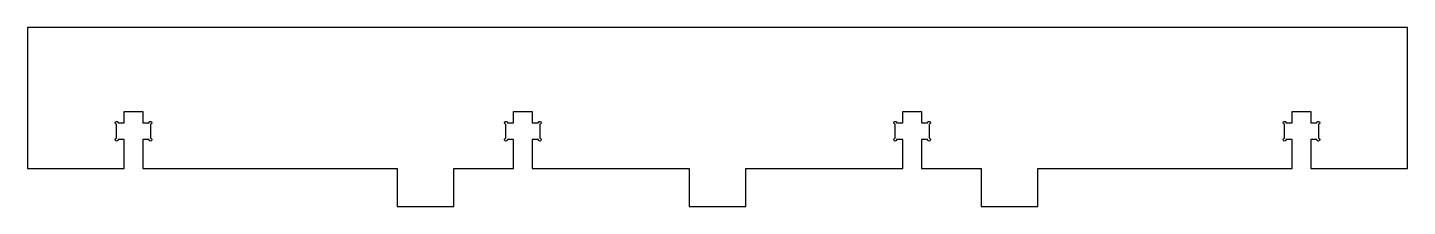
# Model space of a CAD drawing. Header units: millimetres. Extents: x -20 to 224, y -7 to 25.
import ezdxf

# ---------------------------------------------------------------- set-up
doc = ezdxf.new("R2010")
doc.units = ezdxf.units.MM

msp = doc.modelspace()

# ---------------------------------------------------------------- linework, layer by layer
msp.add_lwpolyline([(-3.3, 0), (-3.3, 5.12), (-4.4, 5.12, -2.414214), (-4.65, 5.37), (-4.65, 7.87, -2.414214), (-4.4, 8.12), (-3.3, 8.12), (-3.3, 10.12), (0, 10.12), (0, 8.12), (1.1, 8.12, -2.414214), (1.35, 7.87), (1.35, 5.37, -2.414214), (1.1, 5.12), (0, 5.12), (0, 0), (45.1, 0), (45.1, -6.72), (55.1, -6.72), (55.1, 0), (65.7, 0), (65.7, 5.12), (64.6, 5.12, -2.414214), (64.35, 5.37), (64.35, 7.87, -2.414214), (64.6, 8.12), (65.7, 8.12), (65.7, 10.12), (69, 10.12), (69, 8.12), (70.1, 8.12, -2.414214), (70.35, 7.87), (70.35, 5.37, -2.414214), (70.1, 5.12), (69, 5.12), (69, 0), (96.85, 0), (96.85, -6.72), (106.85, -6.72), (106.85, 0), (134.7, 0), (134.7, 5.12), (133.6, 5.12, -2.414214), (133.35, 5.37), (133.35, 7.87, -2.414214), (133.6, 8.12), (134.7, 8.12), (134.7, 10.12), (138, 10.12), (138, 8.12), (139.1, 8.12, -2.414214), (139.35, 7.87), (139.35, 5.37, -2.414214), (139.1, 5.12), (138, 5.12), (138, 0), (148.6, 0), (148.6, -6.72), (158.6, -6.72), (158.6, 0), (203.7, 0), (203.7, 5.12), (202.6, 5.12, -2.414214), (202.35, 5.37), (202.35, 7.87, -2.414214), (202.6, 8.12), (203.7, 8.12), (203.7, 10.12), (207, 10.12), (207, 8.12), (208.1, 8.12, -2.414214), (208.35, 7.87), (208.35, 5.37, -2.414214), (208.1, 5.12), (207, 5.12), (207, 0), (224.13, 0), (224.13, 25), (-20.43, 25), (-20.43, 0)], format="xyb", close=True)

doc.saveas('drawing.dxf')
